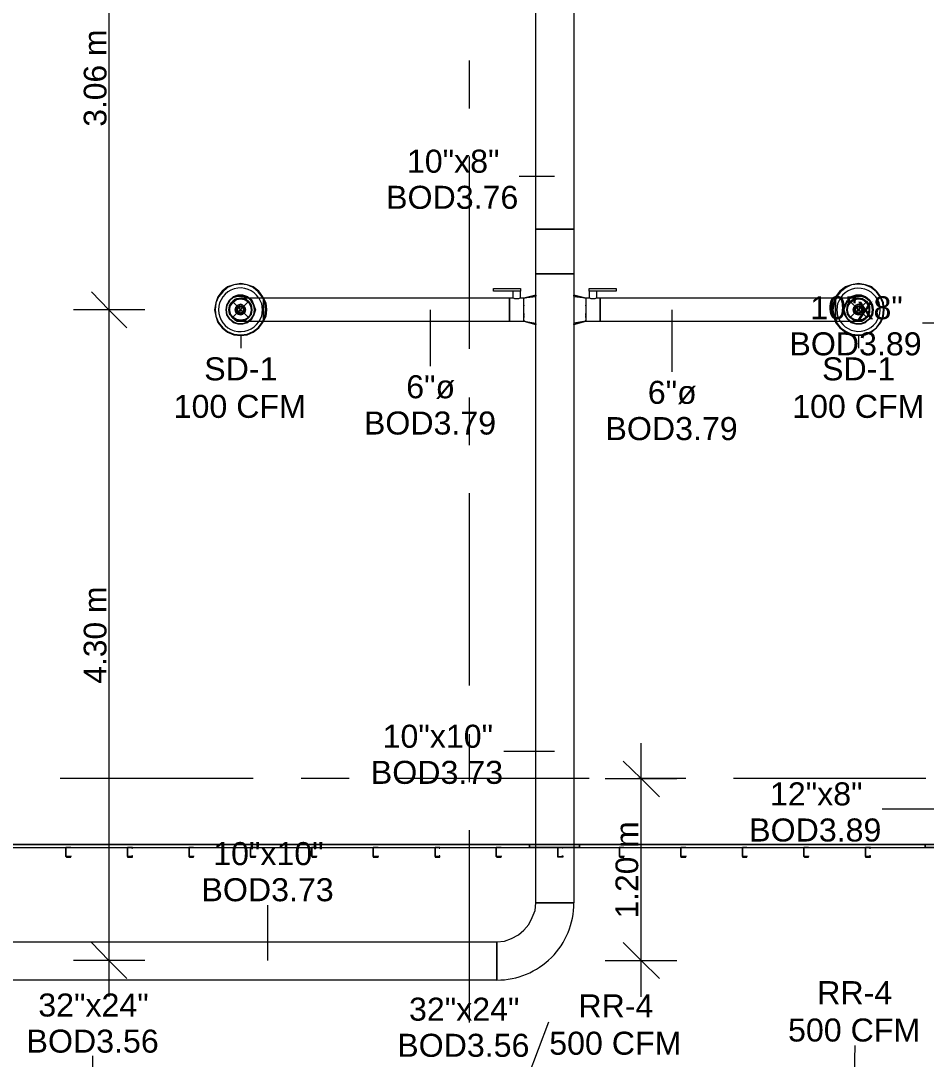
# Model space of a CAD drawing. Header units: metres. Extents: x -2 to 237, y -8 to 52.
# Drawn here: x 48.41 to 54.39, y 21.97 to 28.83 of the extents above; entities that cross this region are included whole.
import ezdxf

# ---------------------------------------------------------------- set-up
doc = ezdxf.new("R2010")
doc.units = ezdxf.units.M
doc.layers.add('HVAC - Ductos', color=5, linetype='Continuous', lineweight=0)
doc.layers.add('PDF2_Text', color=7, linetype='Continuous', lineweight=0)
doc.layers.add('PDF2_Geometry', color=7, linetype='Continuous', lineweight=0, true_color=0xaaaaaa)
doc.styles.add('PDF Helvetica', font='')
doc.styles.get('PDF Helvetica').set_extended_font_data('Helvetica')

msp = doc.modelspace()

# ---------------------------------------------------------------- linework, layer by layer
at = {"layer": 'HVAC - Ductos', "lineweight": 0}
for points in [[(48.992, 33.2245), (48.992, 29.9775), (48.992, 26.9184), (48.992, 22.3826)], [(51.9364, 27.799), (51.7025, 27.799)], [(49.1112, 26.7992), (48.992, 26.9184), (48.8773, 27.0377)], [(50.0101, 26.9964), (50.0055, 27.0056), (49.978, 27.0377), (49.9459, 27.0652), (49.9047, 27.0835), (49.8633, 27.0881), (49.8175, 27.0835), (49.7762, 27.0652), (49.7441, 27.0377), (49.7166, 27.0056), (49.6982, 26.9643), (49.6936, 26.9184), (49.6982, 26.8771), (49.7166, 26.8359), (49.7441, 26.7992), (49.7762, 26.7762), (49.8175, 26.7579), (49.8633, 26.7533), (49.9047, 26.7579), (49.9459, 26.7762), (49.978, 26.7992), (50.0055, 26.8359), (50.0101, 26.845)], [(51.7345, 26.845), (51.7345, 26.8496), (51.7345, 26.845), (51.7345, 26.8496), (51.7345, 26.8542), (51.7345, 26.868), (51.7345, 26.8817), (51.7345, 26.9001), (51.7345, 26.9184), (51.7345, 26.9414), (51.7345, 26.9597), (51.7345, 26.9735), (51.7345, 26.9873), (51.7345, 26.9918), (51.7345, 26.9964), (51.7116, 26.9964), (51.7116, 27.0423), (51.707, 27.0423), (51.7025, 27.0423), (51.6979, 27.0423), (51.6933, 27.0423), (51.6887, 27.0423), (51.6795, 27.0423), (51.6749, 27.0423), (51.6703, 27.0423), (51.6658, 27.0423), (51.6612, 27.0423), (51.6612, 26.9964), (51.6382, 26.9964), (51.6382, 26.9918), (51.6382, 26.9873), (51.6382, 26.9735), (51.6382, 26.9597), (51.6382, 26.9414), (51.6382, 26.9184), (51.6382, 26.9001), (51.6382, 26.8817), (51.6382, 26.868), (51.6382, 26.8542), (51.6382, 26.845), (51.7345, 26.845), (51.8125, 26.8313)], [(52.0647, 27.0101), (52.0647, 27.0147), (52.1427, 26.9964), (52.1427, 26.9918), (52.1427, 26.9873), (52.1427, 26.9735), (52.1427, 26.9597), (52.1427, 26.9414), (52.1427, 26.9184), (52.1427, 26.9001), (52.1427, 26.8817), (52.1427, 26.868), (52.1427, 26.8542), (52.1427, 26.8496), (52.1427, 26.845), (52.239, 26.845), (52.239, 26.8542), (52.239, 26.868), (52.239, 26.8817), (52.239, 26.9001), (52.239, 26.9184), (52.239, 26.9414), (52.239, 26.9597), (52.239, 26.9735), (52.239, 26.9873), (52.239, 26.9918), (52.239, 26.9964), (52.2161, 26.9964), (52.2161, 27.0423), (52.2115, 27.0423), (52.207, 27.0423), (52.2024, 27.0423), (52.1978, 27.0423), (52.1886, 27.0423), (52.184, 27.0423), (52.1794, 27.0423), (52.1702, 27.0423), (52.1656, 27.0423), (52.1656, 26.9964), (52.1427, 26.9964), (52.0647, 27.0056)], [(53.7984, 26.845), (53.7984, 26.8359), (53.8259, 26.7992), (53.8626, 26.7762), (53.8993, 26.7579), (53.9451, 26.7533), (53.9864, 26.7579), (54.0277, 26.7762), (54.0644, 26.7992), (54.0873, 26.8359), (54.1056, 26.8771), (54.1102, 26.9184), (54.1056, 26.9643), (54.0873, 27.0056), (54.0644, 27.0377), (54.0277, 27.0652), (53.9864, 27.0835), (53.9451, 27.0881), (53.8993, 27.0835), (53.8626, 27.0652), (53.8259, 27.0377), (53.7984, 27.0056), (53.7984, 26.9964)], [(49.79, 26.8955), (49.7854, 26.9184), (49.79, 26.9414), (49.7946, 26.9597), (49.8083, 26.9735), (49.8267, 26.9827), (49.845, 26.9918), (49.8633, 26.9918), (49.8817, 26.9918), (49.9001, 26.9827), (49.9138, 26.9735), (49.9276, 26.9551), (49.9321, 26.9368), (49.9367, 26.9184), (49.9321, 26.9001), (49.9276, 26.8817), (49.9138, 26.868), (49.9001, 26.8542), (49.8817, 26.8496), (49.8633, 26.845), (49.845, 26.8496), (49.8267, 26.8542), (49.8083, 26.868), (49.7992, 26.8817), (49.8083, 26.868), (49.8221, 26.8542), (49.8404, 26.845), (49.8633, 26.845), (49.8679, 26.845), (49.8817, 26.845), (49.9001, 26.8542), (49.9138, 26.868), (49.9276, 26.8817), (49.9367, 26.9001), (49.9367, 26.9184), (49.9367, 26.9414), (49.9276, 26.9597), (49.9138, 26.9735), (49.9001, 26.9873), (49.8817, 26.9918), (49.8679, 26.9964), (49.8633, 26.9964), (49.8404, 26.9918), (49.8221, 26.9873), (49.8083, 26.9735), (49.7992, 26.9551), (49.79, 26.9368), (49.79, 26.9184), (49.79, 26.9001), (49.7992, 26.8817), (49.7946, 26.8817), (49.79, 26.9001), (49.7854, 26.9184), (49.79, 26.8909)], [(49.79, 26.8909), (49.79, 26.9001), (49.7854, 26.9184), (49.79, 26.9414), (49.79, 26.9459), (49.79, 26.9505), (49.7946, 26.9505), (49.7946, 26.9597), (49.8083, 26.9735), (49.8221, 26.9873), (49.8313, 26.9873), (49.8313, 26.9918), (49.8358, 26.9918), (49.8404, 26.9918), (49.8633, 26.9964), (49.8679, 26.9964)], [(49.7946, 26.9505), (49.8083, 26.9735), (49.8313, 26.9873)], [(49.8313, 26.9873), (49.8313, 26.9918), (49.8358, 26.9918)], [(49.8358, 26.9873), (49.8633, 26.9918), (49.8863, 26.9873)], [(50.0147, 26.9964), (49.9688, 26.9964), (49.9321, 26.9964), (49.9001, 26.9964), (49.8725, 26.9964), (49.8633, 26.9964)], [(49.8863, 26.9918), (49.8909, 26.9918), (49.8955, 26.9873)], [(49.8909, 26.9873), (49.9138, 26.9735), (49.9276, 26.9505)], [(49.9826, 26.9964), (50.001, 26.9597), (50.0055, 26.9184), (50.001, 26.8771), (49.9826, 26.8404)], [(50.0101, 26.845), (50.0238, 26.8771), (50.0284, 26.9184), (50.0238, 26.9643), (50.0101, 26.9964)], [(50.0147, 26.9964), (50.0284, 26.9643), (50.033, 26.9184), (50.0284, 26.8771), (50.0147, 26.845)], [(51.7116, 26.9964), (51.707, 26.9964), (51.6979, 26.9918), (51.6887, 26.9918), (51.6841, 26.9918), (51.6749, 26.9918), (51.6658, 26.9964), (51.6612, 26.9964)], [(51.8125, 26.9964), (51.8125, 27.0056), (51.7345, 26.9964), (51.8125, 27.0147), (51.8125, 27.0101), (51.8125, 27.0147), (51.7345, 26.9964)], [(51.8125, 26.9368), (51.8125, 26.9414), (51.8125, 26.9551), (51.8125, 26.9643), (51.8125, 26.9689), (51.8125, 26.9735), (51.8125, 26.9918)], [(52.1427, 26.9964), (52.0647, 27.0147), (52.0647, 27.0101), (52.0647, 27.0056), (52.0647, 26.9964)], [(52.0647, 26.9918), (52.0647, 26.9735), (52.0647, 26.9689), (52.0647, 26.9643), (52.0647, 26.9551), (52.0647, 26.9414), (52.0647, 26.9368)], [(52.2161, 26.9964), (52.2115, 26.9964), (52.2024, 26.9918), (52.1932, 26.9918), (52.184, 26.9918), (52.1794, 26.9918), (52.1702, 26.9964), (52.1656, 26.9964)], [(53.7938, 26.845), (53.78, 26.8771), (53.7708, 26.9184), (53.78, 26.9643), (53.7938, 26.9964)], [(53.7984, 26.9964), (53.7846, 26.9643), (53.7754, 26.9184), (53.7846, 26.8771), (53.7984, 26.845)], [(53.9451, 26.9964), (53.9359, 26.9964), (53.9176, 26.9964), (53.8901, 26.9964), (53.8534, 26.9964), (53.8122, 26.9964), (53.7938, 26.9964)], [(53.8259, 26.8404), (53.8076, 26.8771), (53.803, 26.9184), (53.8076, 26.9597), (53.8259, 26.9964)], [(53.8534, 26.9505), (53.8717, 26.9827)], [(53.858, 26.9505), (53.8717, 26.9781)], [(53.8717, 26.9459), (53.8717, 26.9505), (53.8763, 26.9505), (53.8901, 26.9735), (53.8763, 26.9597), (53.8717, 26.9414), (53.8672, 26.9184), (53.8717, 26.9001), (53.8717, 26.9184), (53.8717, 26.9368), (53.8809, 26.9551), (53.8901, 26.9735), (53.9085, 26.9827), (53.9268, 26.9918), (53.9451, 26.9918), (53.9635, 26.9918), (53.9818, 26.9827), (53.9956, 26.9735), (54.0093, 26.9551), (54.0139, 26.9368), (54.0185, 26.9184), (54.0139, 26.9001), (54.0093, 26.8817), (53.9956, 26.868), (53.9818, 26.8542), (53.9635, 26.8496), (53.9451, 26.845), (53.9268, 26.8496), (53.9085, 26.8542), (53.8901, 26.868), (53.8809, 26.8817), (53.8717, 26.9001), (53.8763, 26.8817), (53.8901, 26.868), (53.9085, 26.8542), (53.9268, 26.845), (53.9359, 26.845)], [(53.8717, 26.9781), (53.8901, 26.9964)], [(53.8717, 26.9827), (53.8901, 26.9964)], [(53.9359, 26.9964), (53.9268, 26.9918), (53.9085, 26.9873), (53.8901, 26.9735), (53.913, 26.9873), (53.913, 26.9918), (53.9176, 26.9918), (53.8901, 26.9735), (53.913, 26.9918), (53.9451, 26.9964), (53.9681, 26.9918)], [(53.9726, 26.9918), (53.9451, 26.9964), (53.9176, 26.9918)], [(53.9176, 26.9873), (53.9451, 26.9918), (53.9681, 26.9873)], [(53.9726, 26.9918), (53.9635, 26.9918), (53.9451, 26.9964), (53.9359, 26.9964)], [(53.9405, 26.9964), (53.9451, 26.9964), (53.9635, 26.9918), (53.9818, 26.9873), (54.0002, 26.9735), (54.0093, 26.9597), (54.0185, 26.9414), (54.0185, 26.9184), (54.0139, 26.9459)], [(54.0093, 26.9505), (53.9956, 26.9735), (53.9772, 26.9873), (53.9726, 26.9918), (54.0002, 26.9735), (54.0139, 26.9505), (54.0185, 26.9184), (54.0185, 26.9001), (54.0093, 26.8817), (54.0002, 26.868), (53.9818, 26.8542), (53.9635, 26.845), (53.9451, 26.845), (53.9405, 26.845)], [(53.9772, 26.9873), (53.9726, 26.9918), (53.9681, 26.9918), (53.9726, 26.9918), (53.9772, 26.9873), (53.9818, 26.9873), (54.0002, 26.9735), (54.0093, 26.9597), (54.0139, 26.9505), (54.0139, 26.9459), (54.0185, 26.9414), (54.0185, 26.9184), (54.0185, 26.9001), (54.0139, 26.8909), (54.0093, 26.8817), (54.0002, 26.868), (53.9818, 26.8542), (53.9772, 26.8496), (53.9726, 26.8496), (53.9681, 26.8496), (53.9726, 26.8496), (53.9772, 26.8496)], [(53.9772, 26.9873), (53.9956, 26.9735)], [(54.0002, 26.9735), (54.0139, 26.9505), (54.0139, 26.9459), (54.0185, 26.9184), (54.0139, 26.8955), (54.0185, 26.9184), (54.0139, 26.8909), (54.0002, 26.868), (54.0139, 26.8863)], [(49.2305, 26.9184), (48.992, 26.9184), (48.758, 26.9184)], [(49.79, 26.9459), (49.79, 26.9505), (49.7946, 26.9505)], [(49.7946, 26.8955), (49.79, 26.9184), (49.7946, 26.9459)], [(49.8313, 26.8542), (49.8083, 26.868), (49.7946, 26.8909), (49.79, 26.8909), (49.8083, 26.868)], [(49.7946, 26.8863), (49.8083, 26.868), (49.8313, 26.8496), (49.8633, 26.845), (49.8909, 26.8496), (49.9138, 26.868), (49.9321, 26.8909), (49.9367, 26.9184), (49.9321, 26.8909), (49.9138, 26.868), (49.8909, 26.8496), (49.8633, 26.845), (49.8358, 26.8496)], [(49.7946, 26.8909), (49.7946, 26.8817)], [(49.9276, 26.8909), (49.9138, 26.868), (49.8909, 26.8542)], [(49.9321, 26.9505), (49.9367, 26.9184), (49.9321, 26.9505), (49.9321, 26.9459), (49.9367, 26.9184), (49.9321, 26.8955), (49.9321, 26.8909), (49.9321, 26.8863)], [(51.1154, 26.9184), (51.1154, 26.547)], [(51.8125, 26.8726), (51.8125, 26.8771), (51.8125, 26.8863), (51.8125, 26.9001), (51.8125, 26.9047), (51.8125, 26.9093), (51.8125, 26.9322)], [(52.0647, 26.9322), (52.0647, 26.9093), (52.0647, 26.9047), (52.0647, 26.9001), (52.0647, 26.8863), (52.0647, 26.8771), (52.0647, 26.8726)], [(52.7115, 26.9184), (52.7115, 26.5102)], [(53.8488, 26.9184), (53.858, 26.9505)], [(53.8488, 26.9184), (53.8534, 26.9505)], [(53.913, 26.8542), (53.8901, 26.868), (53.8763, 26.8909), (53.8901, 26.868), (53.8717, 26.8909), (53.8672, 26.9184), (53.8763, 26.8909)], [(53.8763, 26.8955), (53.8717, 26.9184), (53.8763, 26.9459)], [(53.8763, 26.8863), (53.8717, 26.8909), (53.8717, 26.8955)], [(54.0093, 26.8909), (53.9956, 26.868), (53.9772, 26.8542)], [(54.0139, 26.9505), (54.0139, 26.9459)], [(49.8679, 26.845), (49.8633, 26.845), (49.8404, 26.845), (49.8358, 26.8496), (49.8313, 26.8496), (49.8221, 26.8542), (49.8083, 26.868), (49.7992, 26.8817)], [(49.8955, 26.8496), (49.8909, 26.8496), (49.8863, 26.8496), (49.8633, 26.845), (49.8358, 26.8496), (49.8313, 26.8496), (49.8083, 26.8634)], [(49.8358, 26.8496), (49.8313, 26.8496)], [(49.8633, 26.845), (49.8679, 26.845), (49.8863, 26.845), (49.9138, 26.845), (49.9551, 26.845), (49.9964, 26.845), (50.0147, 26.845)], [(51.8125, 26.8221), (51.7345, 26.845), (51.8125, 26.8221)], [(51.8125, 26.8496), (51.8125, 26.8634), (51.8125, 26.868)], [(51.8125, 26.8267), (51.8125, 26.8221), (51.8125, 26.8267), (51.8125, 26.8313), (51.8125, 26.8359), (51.8125, 26.845)], [(52.0647, 26.868), (52.0647, 26.8634), (52.0647, 26.8496)], [(52.1427, 26.845), (52.1427, 26.8496), (52.1427, 26.845), (52.0647, 26.8313)], [(52.0647, 26.845), (52.0647, 26.8359), (52.0647, 26.8313), (52.0647, 26.8267), (52.0647, 26.8221), (52.0647, 26.8267)], [(52.0647, 26.8221), (52.1427, 26.845), (52.0647, 26.8221)], [(53.7938, 26.845), (53.835, 26.845), (53.8763, 26.845), (53.9085, 26.845), (53.9314, 26.845), (53.9451, 26.845)], [(53.913, 26.8496), (53.9451, 26.845), (53.9681, 26.8496), (53.9451, 26.845), (53.9176, 26.8496), (53.913, 26.8496), (53.8901, 26.868), (53.9176, 26.8496), (53.9451, 26.845), (53.9726, 26.8496)], [(53.9359, 26.845), (53.9451, 26.845), (53.9635, 26.845), (53.9726, 26.8496)], [(54.0002, 26.868), (53.9726, 26.8496), (53.9772, 26.8496), (53.9956, 26.8634)], [(54.5781, 26.8313), (54.367, 26.8313)], [(49.8633, 26.7487), (49.8633, 26.6662)], [(53.9451, 26.7487), (53.9451, 26.6662)], [(52.5096, 22.3826), (52.5096, 24.0566)], [(51.9364, 24.0016), (51.6016, 24.0016)], [(52.3904, 23.9374), (52.5096, 23.8227), (52.6289, 23.7034)], [(52.2712, 23.8227), (52.5096, 23.8227), (52.7435, 23.8227)], [(54.5781, 23.6209), (54.101, 23.6209)], [(50.0422, 22.6211), (50.0422, 22.988)], [(51.5557, 22.745), (51.6062, 22.7495), (51.652, 22.7678), (51.6979, 22.7908), (51.7345, 22.8229), (51.7667, 22.8596), (51.7896, 22.9055), (51.8079, 22.9513), (51.8125, 23.0018)], [(51.8125, 23.0018), (52.0647, 23.0018)], [(49.1112, 22.5019), (48.992, 22.6211), (48.8773, 22.7404)], [(51.5557, 22.4927), (51.5557, 22.745)], [(52.3904, 22.7404), (52.5096, 22.6211), (52.6289, 22.5019)], [(49.2305, 22.6211), (48.992, 22.6211), (48.758, 22.6211)], [(52.2712, 22.6211), (52.5096, 22.6211), (52.7435, 22.6211)], [(51.7621, 21.8552), (51.8996, 22.2175)], [(53.9176, 21.869), (53.9222, 22.0616)], [(48.8865, 21.9056), (48.8865, 21.9928)]]:
    msp.add_lwpolyline(points, dxfattribs=at)
for points in [[(51.8125, 27.4504), (51.8125, 30.5187), (52.0647, 30.5187), (52.0647, 27.4504)], [(52.0647, 27.4504), (52.0647, 27.1569), (51.8125, 27.1569), (51.8125, 27.4504)], [(50.0147, 26.9964), (50.0101, 27.0056), (49.9826, 27.0423), (49.9459, 27.0698), (49.9047, 27.0835), (49.8633, 27.0927), (49.8175, 27.0835), (49.7762, 27.0698), (49.7396, 27.0423), (49.712, 27.0056), (49.6982, 26.9643), (49.689, 26.9184), (49.6982, 26.8771), (49.712, 26.8359), (49.7396, 26.7992), (49.7762, 26.7716), (49.8175, 26.7533), (49.8633, 26.7487), (49.9047, 26.7533), (49.9459, 26.7716), (49.9826, 26.7992), (50.0101, 26.8359), (50.0147, 26.845), (51.6382, 26.845), (51.6382, 26.8542), (51.6382, 26.868), (51.6382, 26.8817), (51.6382, 26.9001), (51.6382, 26.9184), (51.6382, 26.9414), (51.6382, 26.9597), (51.6382, 26.9735), (51.6382, 26.9873), (51.6382, 26.9918), (51.6382, 26.9964)], [(51.8125, 23.0018), (51.8125, 27.1569), (52.0647, 27.1569), (52.0647, 23.0018)], [(54.1148, 26.9184), (54.1102, 26.9643), (54.0919, 27.0056), (54.0644, 27.0423), (54.0323, 27.0698), (53.991, 27.0835), (53.9451, 27.0927), (53.8993, 27.0835), (53.858, 27.0698), (53.8213, 27.0423), (53.7938, 27.0056), (53.7938, 26.9964), (52.239, 26.9964), (52.239, 26.9918), (52.239, 26.9873), (52.239, 26.9735), (52.239, 26.9597), (52.239, 26.9414), (52.239, 26.9184), (52.239, 26.9001), (52.239, 26.8817), (52.239, 26.868), (52.239, 26.8542), (52.239, 26.845), (53.7938, 26.845), (53.7938, 26.8359), (53.8213, 26.7992), (53.858, 26.7716), (53.8993, 26.7533), (53.9451, 26.7487), (53.991, 26.7533), (54.0323, 26.7716), (54.0644, 26.7992), (54.0919, 26.8359), (54.1102, 26.8771)], [(51.7116, 27.0606), (51.7116, 27.0423), (51.5328, 27.0423), (51.5328, 27.0606)], [(52.3445, 27.0606), (52.3445, 27.0423), (52.1656, 27.0423), (52.1656, 27.0606)], [(49.9184, 26.9964), (49.9093, 27.0056), (49.8771, 27.0147), (49.845, 27.0147), (49.8129, 27.0056), (49.79, 26.9827), (49.7716, 26.9505), (49.767, 26.9184), (49.7716, 26.8863), (49.79, 26.8588), (49.8129, 26.8359), (49.845, 26.8267), (49.8771, 26.8267), (49.9093, 26.8359), (49.9184, 26.845), (49.9093, 26.8359), (49.8771, 26.8267), (49.845, 26.8267), (49.8129, 26.8359), (49.79, 26.8588), (49.7716, 26.8863), (49.767, 26.9184), (49.7716, 26.9505), (49.79, 26.9781), (49.8129, 27.001), (49.845, 27.0101), (49.8771, 27.0101), (49.9093, 27.001), (49.9138, 26.9964), (49.9093, 27.001), (49.8771, 27.0101), (49.845, 27.0101), (49.8129, 27.001), (49.79, 26.9781), (49.7716, 26.9505), (49.767, 26.9184), (49.7716, 26.8863), (49.79, 26.8588), (49.8129, 26.8404), (49.845, 26.8267), (49.8771, 26.8267), (49.9093, 26.8404), (49.9138, 26.845), (49.9093, 26.8404), (49.8771, 26.8267), (49.845, 26.8267), (49.8129, 26.8404), (49.79, 26.8588), (49.7716, 26.8863), (49.767, 26.9184), (49.7716, 26.9505), (49.79, 26.9827), (49.8129, 27.0056), (49.845, 27.0147), (49.8771, 27.0147), (49.9093, 27.0056)], [(49.79, 26.9505), (49.7854, 26.9184), (49.79, 26.9459), (49.7946, 26.9505), (49.8083, 26.9735)], [(49.7946, 26.9459), (49.8129, 26.9689), (49.8358, 26.9873), (49.8633, 26.9918), (49.8909, 26.9873), (49.9138, 26.9689), (49.9276, 26.9459), (49.9321, 26.9184), (49.9276, 26.8909), (49.9138, 26.868), (49.8909, 26.8542), (49.8633, 26.8496), (49.8358, 26.8542), (49.8129, 26.868), (49.7946, 26.8909), (49.79, 26.9184)], [(49.8633, 26.9964), (49.8358, 26.9918), (49.8313, 26.9873), (49.8083, 26.9735), (49.8313, 26.9918), (49.8633, 26.9964), (49.8909, 26.9918), (49.9138, 26.9735), (49.9321, 26.9505), (49.9138, 26.9735), (49.8909, 26.9918)], [(49.8313, 26.9368), (49.8267, 26.9184), (49.8313, 26.9368), (49.845, 26.9505), (49.8633, 26.9551), (49.8771, 26.9505), (49.8909, 26.9368), (49.8955, 26.9184), (49.8909, 26.9368), (49.8771, 26.9505), (49.8633, 26.9551), (49.845, 26.9505)], [(49.9551, 26.9184), (49.9505, 26.9505), (49.9321, 26.9781), (49.9138, 26.9964), (49.9321, 26.9781), (49.9505, 26.9505), (49.9551, 26.9184), (49.9505, 26.8863)], [(49.9367, 26.9827), (49.9505, 26.9505), (49.9597, 26.9184), (49.9505, 26.8863), (49.9367, 26.8588), (49.9184, 26.845), (49.9367, 26.8588), (49.9505, 26.8863), (49.9597, 26.9184), (49.9505, 26.9505), (49.9367, 26.9827), (49.9184, 26.9964)], [(50.0147, 26.845), (50.0147, 26.8542), (50.0147, 26.868), (50.0147, 26.8817), (50.0147, 26.9001), (50.0147, 26.9184), (50.0147, 26.9414), (50.0147, 26.9597), (50.0147, 26.9735), (50.0147, 26.9873), (50.0147, 26.9918), (50.0147, 26.9964), (50.0147, 26.9918), (50.0147, 26.9873), (50.0147, 26.9735), (50.0147, 26.9597), (50.0147, 26.9414), (50.0147, 26.9184), (50.0147, 26.9001), (50.0147, 26.8817), (50.0147, 26.868), (50.0147, 26.8542)], [(50.0147, 26.9964), (50.0147, 26.9918), (50.0147, 26.9873), (50.0147, 26.9735), (50.0147, 26.9597), (50.0147, 26.9414), (50.0147, 26.9184), (50.0147, 26.9001), (50.0147, 26.8817), (50.0147, 26.868), (50.0147, 26.8542), (50.0147, 26.845), (50.0147, 26.8542), (50.0147, 26.868), (50.0147, 26.8817), (50.0147, 26.9001), (50.0147, 26.9184), (50.0147, 26.9414), (50.0147, 26.9597), (50.0147, 26.9735), (50.0147, 26.9873), (50.0147, 26.9918)], [(50.0147, 26.9964), (50.0147, 26.9918), (50.0147, 26.9735), (50.0147, 26.9505), (50.0147, 26.9184), (50.0147, 26.8909), (50.0147, 26.868), (50.0147, 26.8496), (50.0147, 26.845), (50.0147, 26.8496), (50.0147, 26.868), (50.0147, 26.8909), (50.0147, 26.9184), (50.0147, 26.9505), (50.0147, 26.9735), (50.0147, 26.9918)], [(50.0147, 26.845), (50.0147, 26.8496), (50.0147, 26.868), (50.0147, 26.8909), (50.0147, 26.9184), (50.0147, 26.9505), (50.0147, 26.9735), (50.0147, 26.9918), (50.0147, 26.9964), (50.0147, 26.9918), (50.0147, 26.9735), (50.0147, 26.9505), (50.0147, 26.9184), (50.0147, 26.8909), (50.0147, 26.868), (50.0147, 26.8496)], [(53.7938, 26.9964), (53.7938, 26.9918), (53.7938, 26.9873), (53.7938, 26.9735), (53.7938, 26.9597), (53.7938, 26.9414), (53.7938, 26.9184), (53.7938, 26.9001), (53.7938, 26.8817), (53.7938, 26.868), (53.7938, 26.8542), (53.7938, 26.845), (53.7938, 26.8542), (53.7938, 26.868), (53.7938, 26.8817), (53.7938, 26.9001), (53.7938, 26.9184), (53.7938, 26.9414), (53.7938, 26.9597), (53.7938, 26.9735), (53.7938, 26.9873), (53.7938, 26.9918)], [(53.7938, 26.845), (53.7938, 26.8542), (53.7938, 26.868), (53.7938, 26.8817), (53.7938, 26.9001), (53.7938, 26.9184), (53.7938, 26.9414), (53.7938, 26.9597), (53.7938, 26.9735), (53.7938, 26.9873), (53.7938, 26.9918), (53.7938, 26.9964), (53.7938, 26.9918), (53.7938, 26.9873), (53.7938, 26.9735), (53.7938, 26.9597), (53.7938, 26.9414), (53.7938, 26.9184), (53.7938, 26.9001), (53.7938, 26.8817), (53.7938, 26.868), (53.7938, 26.8542)], [(53.7938, 26.845), (53.7938, 26.8496), (53.7938, 26.868), (53.7938, 26.8909), (53.7938, 26.9184), (53.7938, 26.9505), (53.7938, 26.9735), (53.7938, 26.9918), (53.7938, 26.9964), (53.7938, 26.9918), (53.7938, 26.9735), (53.7938, 26.9505), (53.7938, 26.9184), (53.7938, 26.8909), (53.7938, 26.868), (53.7938, 26.8496)], [(53.7938, 26.9964), (53.7938, 26.9918), (53.7938, 26.9735), (53.7938, 26.9505), (53.7938, 26.9184), (53.7938, 26.8909), (53.7938, 26.868), (53.7938, 26.8496), (53.7938, 26.845), (53.7938, 26.8496), (53.7938, 26.868), (53.7938, 26.8909), (53.7938, 26.9184), (53.7938, 26.9505), (53.7938, 26.9735), (53.7938, 26.9918)], [(53.8717, 26.9827), (53.8901, 26.9964), (53.8717, 26.9781), (53.858, 26.9505), (53.8488, 26.9184), (53.8534, 26.9505)], [(53.8763, 26.9505), (53.8672, 26.9184), (53.8717, 26.9505), (53.8901, 26.9735)], [(53.8763, 26.9459), (53.8947, 26.9689), (53.9176, 26.9873), (53.9451, 26.9918), (53.9726, 26.9873), (53.9956, 26.9689), (54.0093, 26.9459), (54.0139, 26.9184), (54.0093, 26.8909), (53.9956, 26.868), (53.9726, 26.8542), (53.9451, 26.8496), (53.9176, 26.8542), (53.8947, 26.868), (53.8763, 26.8909), (53.8717, 26.9184)], [(54.0369, 26.9184), (54.0323, 26.9505), (54.0185, 26.9781), (53.991, 27.001), (53.9589, 27.0101), (53.9268, 27.0101), (53.8993, 27.001), (53.8901, 26.9964), (53.8947, 27.0056), (53.9268, 27.0147), (53.9635, 27.0147), (53.991, 27.0056), (54.0185, 26.9827), (54.0369, 26.9505), (54.0414, 26.9184), (54.0369, 26.8863), (54.0185, 26.8588), (53.991, 26.8359), (53.9635, 26.8267), (53.9268, 26.8267), (53.8947, 26.8359), (53.8901, 26.8404), (53.8947, 26.8359), (53.9268, 26.8267), (53.9635, 26.8267), (53.991, 26.8359), (54.0185, 26.8588), (54.0369, 26.8863), (54.0414, 26.9184), (54.0369, 26.9505), (54.0185, 26.9827), (53.991, 27.0056), (53.9635, 27.0147), (53.9268, 27.0147), (53.8947, 27.0056), (53.8901, 26.9964), (53.8993, 27.001), (53.9268, 27.0101), (53.9589, 27.0101), (53.991, 27.001), (54.0185, 26.9781), (54.0323, 26.9505), (54.0369, 26.9184), (54.0323, 26.8863), (54.0185, 26.8588), (53.991, 26.8404), (53.9589, 26.8267), (53.9268, 26.8267), (53.8993, 26.8404), (53.8901, 26.845), (53.8993, 26.8404), (53.9268, 26.8267), (53.9589, 26.8267), (53.991, 26.8404), (54.0185, 26.8588), (54.0323, 26.8863)], [(53.913, 26.9368), (53.9085, 26.9184), (53.913, 26.9368), (53.9268, 26.9505), (53.9451, 26.9551), (53.9635, 26.9505), (53.9726, 26.9368), (53.9772, 26.9184), (53.9726, 26.9368), (53.9635, 26.9505), (53.9451, 26.9551), (53.9268, 26.9505)], [(49.79, 26.8955), (49.79, 26.8909), (49.7946, 26.8863), (49.79, 26.8909)], [(49.8909, 26.9047), (49.8955, 26.9184), (49.8909, 26.9001), (49.8771, 26.8909), (49.8633, 26.8863), (49.845, 26.8909), (49.8313, 26.9001), (49.8267, 26.9184), (49.8313, 26.9047), (49.845, 26.8909), (49.8633, 26.8863), (49.8771, 26.8909)], [(49.8404, 26.9322), (49.8358, 26.9184), (49.8404, 26.9368), (49.8541, 26.9459), (49.8679, 26.9459), (49.8817, 26.9368), (49.8863, 26.9184), (49.8817, 26.9322), (49.8679, 26.9414), (49.8541, 26.9414)], [(49.8817, 26.9047), (49.8863, 26.9184), (49.8817, 26.9047), (49.8679, 26.8955), (49.8541, 26.8955), (49.8404, 26.9047), (49.8358, 26.9184), (49.8404, 26.9047), (49.8541, 26.8955), (49.8679, 26.8955)], [(49.8496, 26.9322), (49.8633, 26.9414), (49.8771, 26.9322), (49.8817, 26.9184), (49.8771, 26.9047), (49.8633, 26.9001), (49.8496, 26.9047), (49.8404, 26.9184)], [(49.8587, 26.9139), (49.8633, 26.9139), (49.8679, 26.9184), (49.8633, 26.9139), (49.8587, 26.9139), (49.8541, 26.9184), (49.8587, 26.923), (49.8633, 26.923), (49.8679, 26.9184), (49.8633, 26.923), (49.8587, 26.923), (49.8587, 26.9184)], [(49.9321, 26.8588), (49.9505, 26.8863), (49.9321, 26.8588), (49.9138, 26.845)], [(51.7345, 26.9505), (51.7345, 26.9459)], [(51.7345, 26.8955), (51.7345, 26.8909), (51.7345, 26.8863), (51.7345, 26.8909)], [(52.1427, 26.9459), (52.1427, 26.9505)], [(52.1427, 26.8863), (52.1427, 26.8909), (52.1427, 26.8955), (52.1427, 26.8909)], [(53.8534, 26.8863), (53.8488, 26.9184), (53.858, 26.8863), (53.8717, 26.8588), (53.8901, 26.845), (53.8717, 26.8588), (53.858, 26.8863), (53.8488, 26.9184), (53.8534, 26.8863), (53.8717, 26.8588), (53.8901, 26.845), (53.8717, 26.8588)], [(53.9726, 26.9047), (53.9772, 26.9184), (53.9726, 26.9001), (53.9635, 26.8909), (53.9451, 26.8863), (53.9268, 26.8909), (53.913, 26.9001), (53.9085, 26.9184), (53.913, 26.9047), (53.9268, 26.8909), (53.9451, 26.8863), (53.9635, 26.8909)], [(53.9222, 26.9322), (53.9176, 26.9184), (53.9222, 26.9368), (53.9359, 26.9459), (53.9543, 26.9459), (53.9635, 26.9368), (53.9681, 26.9184), (53.9635, 26.9322), (53.9543, 26.9414), (53.9359, 26.9414)], [(53.9635, 26.9047), (53.9681, 26.9184), (53.9635, 26.9047), (53.9543, 26.8955), (53.9359, 26.8955), (53.9222, 26.9047), (53.9176, 26.9184), (53.9222, 26.9047), (53.9359, 26.8955), (53.9543, 26.8955)], [(53.9314, 26.9322), (53.9451, 26.9414), (53.9589, 26.9322), (53.9635, 26.9184), (53.9589, 26.9047), (53.9451, 26.9001), (53.9314, 26.9047), (53.9222, 26.9184)], [(53.9405, 26.9139), (53.9451, 26.9139), (53.9497, 26.9184), (53.9497, 26.9139), (53.9405, 26.9139), (53.9359, 26.9184), (53.9405, 26.923), (53.9497, 26.923), (53.9497, 26.9184), (53.9451, 26.923), (53.9405, 26.923), (53.9405, 26.9184)], [(54.0139, 26.8863), (54.0139, 26.8909), (54.0139, 26.8955), (54.0139, 26.8909)], [(51.7345, 26.8817), (51.7345, 26.868)], [(52.1427, 26.868), (52.1427, 26.8817)], [(51.5557, 22.4927), (46.2035, 22.4927), (46.2035, 22.745), (51.5557, 22.745)]]:
    msp.add_lwpolyline(points, close=True, dxfattribs=at)
for points in [[(49.9826, 26.9964, 0.751581), (49.7166, 26.9184, 0.743502), (49.9826, 26.8404)], [(53.8259, 26.8404, 0.740058), (54.0873, 26.9184, 0.752879), (53.8259, 26.9964)]]:
    msp.add_lwpolyline(points, format="xyb", dxfattribs=at)
msp.add_arc((51.5558, 23.0016), 0.5089, 269.98894, 0.01848, dxfattribs=at)
at = {"layer": 'PDF2_Geometry', "lineweight": 0}
for points in [[(51.3722, 28.5649), (51.3722, 28.2485)], [(51.3722, 27.932), (51.3722, 26.6616)], [(51.3722, 26.3405), (51.3722, 26.0241)], [(51.3722, 25.7077), (51.3722, 24.4373)], [(51.3722, 24.1162), (51.3722, 23.7998)], [(49.9459, 23.8227), (48.6709, 23.8227)], [(50.5788, 23.8227), (50.2624, 23.8227)], [(52.1656, 23.8227), (50.8953, 23.8227)], [(52.8032, 23.8227), (52.4867, 23.8227)], [(54.39, 23.8227), (53.1196, 23.8227)], [(51.3722, 23.4833), (51.3722, 22.2129)], [(43.5481, 23.387), (51.7712, 23.387), (52.1015, 23.387), (54.3854, 23.387), (54.7661, 23.387), (54.7661, 23.3686), (54.7661, 23.387), (56.408, 23.387), (56.4217, 23.387), (56.4401, 23.387), (56.4538, 23.387), (56.408, 23.387), (54.7661, 23.387), (54.3854, 23.387), (54.3854, 23.3686), (54.3854, 23.387), (52.1015, 23.387), (51.7712, 23.387), (43.5481, 23.387)]]:
    msp.add_lwpolyline(points, dxfattribs=at)
at = {"layer": 'PDF2_Geometry', "color": 8, "lineweight": 0, "true_color": 0x808080}
for points in [[(49.923, 26.9643), (49.8863, 26.9918), (49.8404, 26.9918), (49.7992, 26.9643), (49.7854, 26.9184), (49.7992, 26.8771), (49.8404, 26.845), (49.8863, 26.845), (49.923, 26.8771), (49.9367, 26.9184)], [(54.0048, 26.9643), (53.9681, 26.9918), (53.9222, 26.9918), (53.8809, 26.9643), (53.8672, 26.9184), (53.8809, 26.8771), (53.9222, 26.845), (53.9681, 26.845), (54.0048, 26.8771), (54.0185, 26.9184)]]:
    msp.add_lwpolyline(points, close=True, dxfattribs=at)
for points in [[(49.8083, 26.9735), (49.9138, 26.868)], [(49.9138, 26.9735), (49.8083, 26.868)], [(53.8901, 26.9735), (54.0002, 26.868)], [(54.0002, 26.9735), (53.8901, 26.868)]]:
    msp.add_lwpolyline(points, dxfattribs=at)
at = {"layer": 'PDF2_Geometry', "lineweight": 0}
for points in [[(51.7712, 23.387), (43.5481, 23.387), (43.5481, 23.3686), (51.7712, 23.3686)], [(51.7712, 23.387), (43.5481, 23.387), (43.5481, 23.3686), (51.7712, 23.3686)], [(51.7712, 23.387), (51.7712, 23.3686)], [(51.7712, 23.3686), (52.1015, 23.3686), (52.1015, 23.387), (52.1015, 23.3686)], [(54.3854, 23.387), (52.1015, 23.387), (52.1015, 23.3686), (54.3854, 23.3686)], [(54.3854, 23.387), (52.1015, 23.387), (52.1015, 23.3686), (54.3854, 23.3686)], [(48.7397, 23.3686), (48.7122, 23.3686), (48.7076, 23.3686), (48.7076, 23.309), (48.7122, 23.3044), (48.7397, 23.3044), (48.7397, 23.3136), (48.7397, 23.309), (48.7122, 23.309), (48.7076, 23.309), (48.7076, 23.3686), (48.7122, 23.3686), (48.7397, 23.3686), (48.7397, 23.3641)], [(49.1479, 23.3686), (49.1158, 23.3686), (49.1158, 23.309), (49.1158, 23.3044), (49.1479, 23.3044), (49.1479, 23.3136), (49.1433, 23.3136), (49.1433, 23.309), (49.1158, 23.309), (49.1158, 23.3686), (49.1433, 23.3686), (49.1433, 23.3641), (49.1479, 23.3641)], [(49.5515, 23.3686), (49.524, 23.3686), (49.5194, 23.3686), (49.5194, 23.309), (49.524, 23.3044), (49.5515, 23.3044), (49.5515, 23.3136), (49.5515, 23.309), (49.524, 23.309), (49.524, 23.3686), (49.5515, 23.3686), (49.5515, 23.3641)], [(49.9597, 23.3686), (49.9276, 23.3686), (49.9276, 23.309), (49.9276, 23.3044), (49.9597, 23.3044), (49.9597, 23.3136), (49.9597, 23.309), (49.9276, 23.309), (49.9276, 23.3686), (49.9597, 23.3686), (49.9597, 23.3641)], [(50.3632, 23.3686), (50.3358, 23.3686), (50.3312, 23.3686), (50.3312, 23.309), (50.3358, 23.309), (50.3358, 23.3044), (50.3632, 23.3044), (50.3632, 23.3136), (50.3632, 23.309), (50.3358, 23.309), (50.3358, 23.3686), (50.3632, 23.3686), (50.3632, 23.3641)], [(50.7714, 23.3686), (50.7393, 23.3686), (50.7393, 23.309), (50.7393, 23.3044), (50.7714, 23.3044), (50.7714, 23.3136), (50.7714, 23.309), (50.7393, 23.309), (50.7393, 23.3686), (50.7714, 23.3686), (50.7714, 23.3641)], [(51.1797, 23.3686), (51.1475, 23.3686), (51.1475, 23.309), (51.1475, 23.3044), (51.1797, 23.3044), (51.1797, 23.3136), (51.1751, 23.3136), (51.1751, 23.309), (51.1475, 23.309), (51.1475, 23.3686), (51.1751, 23.3686), (51.1751, 23.3641), (51.1797, 23.3641)], [(51.5832, 23.3686), (51.5557, 23.3686), (51.5511, 23.3686), (51.5511, 23.309), (51.5557, 23.3044), (51.5832, 23.3044), (51.5832, 23.3136), (51.5832, 23.309), (51.5557, 23.309), (51.5511, 23.309), (51.5511, 23.3686), (51.5557, 23.3686), (51.5832, 23.3686), (51.5832, 23.3641)], [(51.9914, 23.3641), (51.9868, 23.3641), (51.9868, 23.3686), (51.9593, 23.3686), (51.9593, 23.309), (51.9868, 23.309), (51.9868, 23.3136), (51.9914, 23.3136), (51.9914, 23.3044), (51.9593, 23.3044), (51.9593, 23.309), (51.9593, 23.3686), (51.9914, 23.3686)], [(52.395, 23.3686), (52.3675, 23.3686), (52.3629, 23.3686), (52.3629, 23.309), (52.3675, 23.309), (52.3675, 23.3044), (52.395, 23.3044), (52.395, 23.3136), (52.395, 23.309), (52.3675, 23.309), (52.3675, 23.3686), (52.395, 23.3686), (52.395, 23.3641)], [(52.8032, 23.3686), (52.771, 23.3686), (52.771, 23.309), (52.771, 23.3044), (52.8032, 23.3044), (52.8032, 23.3136), (52.8032, 23.309), (52.771, 23.309), (52.771, 23.3686), (52.8032, 23.3686), (52.8032, 23.3641)], [(53.2068, 23.3686), (53.1792, 23.3686), (53.1792, 23.309), (53.1792, 23.3044), (53.2068, 23.3044), (53.2068, 23.3136), (53.2068, 23.309), (53.1792, 23.309), (53.1792, 23.3686), (53.2068, 23.3686), (53.2068, 23.3641)], [(53.6149, 23.3686), (53.5874, 23.3686), (53.5828, 23.3686), (53.5828, 23.309), (53.5874, 23.3044), (53.6149, 23.3044), (53.6149, 23.3136), (53.6149, 23.309), (53.5874, 23.309), (53.5828, 23.309), (53.5828, 23.3686), (53.5874, 23.3686), (53.6149, 23.3686), (53.6149, 23.3641)], [(54.0231, 23.3686), (53.991, 23.3686), (53.991, 23.309), (53.991, 23.3044), (54.0231, 23.3044), (54.0231, 23.3136), (54.0185, 23.3136), (54.0185, 23.309), (53.991, 23.309), (53.991, 23.3686), (54.0185, 23.3686), (54.0185, 23.3641), (54.0231, 23.3641)], [(54.3854, 23.3686), (54.7661, 23.3686)]]:
    msp.add_lwpolyline(points, close=True, dxfattribs=at)
at = {"layer": 'PDF2_Geometry', "color": 254, "lineweight": 0, "true_color": 0xd2d2d2}
for points in [[(50.7393, 23.3182), (50.7393, 23.3228)], [(52.771, 23.3366), (52.771, 23.3412)], [(48.7122, 23.3044), (48.7168, 23.309)], [(50.3449, 23.3044), (50.3449, 23.309)], [(52.3629, 23.3136), (52.3675, 23.3136)]]:
    msp.add_lwpolyline(points, dxfattribs=at)

# ---------------------------------------------------------------- texts
at = {"layer": 'PDF2_Text', "lineweight": 0, "char_height": 0.15017, "attachment_point": 4, "rotation": 90, "style": 'PDF Helvetica'}
for s, insert in [('3.06 m', (48.9022, 28.1282)), ('4.30 m', (48.9022, 24.4499)), ('1.20 m', (52.4154, 22.8997))]:
    msp.add_mtext(s, dxfattribs=dict(at, insert=insert))
at = {"layer": 'PDF2_Text', "lineweight": 0, "char_height": 0.15205, "attachment_point": 4, "style": 'PDF Helvetica'}
for s, insert in [('10"x8"', (50.9612, 27.8993)), ('BOD3.76', (50.8236, 27.6608)), ('10"x8"', (53.6259, 26.9316)), ('BOD3.89', (53.4883, 26.6931)), ('SD-1', (49.622, 26.528)), ('SD-1', (53.7039, 26.528)), ('6"ø', (50.9566, 26.4087)), ('6"ø', (52.5527, 26.372)), ('100 CFM', (49.4202, 26.2803)), ('100 CFM', (53.5067, 26.2803)), ('BOD3.79', (50.6769, 26.1702)), ('BOD3.79', (52.2729, 26.1335)), ('10"x10"', (50.8007, 24.1018)), ('BOD3.73', (50.7227, 23.8633)), ('12"x8"', (53.3599, 23.7211)), ('BOD3.89', (53.2223, 23.4826)), ('10"x10"', (49.6816, 23.3267)), ('BOD3.73', (49.6037, 23.0882)), ('RR-4', (53.6718, 22.4094)), ('32"x24"', (48.5258, 22.3268)), ('32"x24"', (50.975, 22.2993)), ('RR-4', (52.0941, 22.3222)), ('500 CFM', (53.4792, 22.1617)), ('BOD3.56', (48.4479, 22.0883)), ('500 CFM', (51.9014, 22.0746)), ('BOD3.56', (50.897, 22.0608))]:
    msp.add_mtext(s, dxfattribs=dict(at, insert=insert))

doc.saveas('drawing.dxf')
